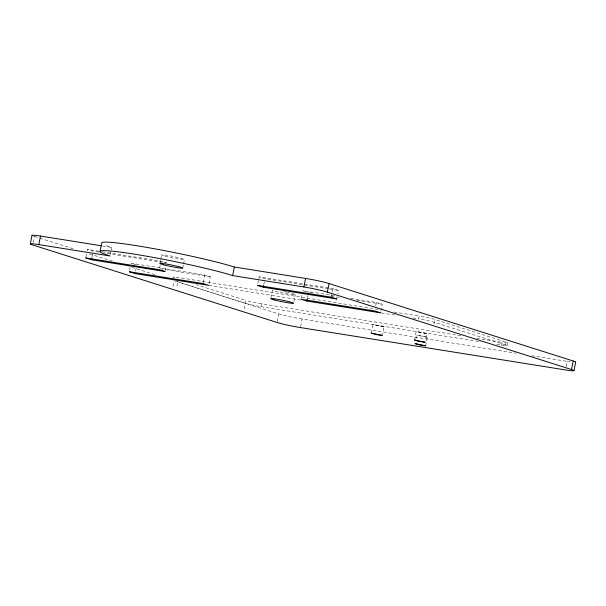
<?xml version="1.0" encoding="UTF-8"?>
<svg xmlns="http://www.w3.org/2000/svg" width="606" height="606" viewBox="0 0 606 606"><rect width="100%" height="100%" fill="white"/><g stroke="black" fill="none" stroke-linecap="round" stroke-linejoin="round"><path stroke-width="0.45" stroke-dasharray="3.03 2.27" d="M33.315 242.445L34.519 236.469A17.165 1.136 11.4 0 1 33.466 236.12M85.855 257.065L86.885 251.945M87.059 251.089L87.4 249.377L101.384 251.619M92.014 257.202L92.869 252.929M110.383 254.278L111.072 250.861M111.246 250.005L111.762 247.445L104.55 244.862M129.623 270.041L130.146 267.481M135.615 271.026L136.13 268.466M159.923 263.504L160.613 260.088M160.779 259.232L161.643 254.967M159.651 267.981L160.166 265.42M165.294 270.677L166.158 266.413M172.922 286.38L174.066 280.692M176.922 286.108L177.747 282.04M182.739 268.064L183.429 264.648M183.603 263.792L184.459 259.527M203.086 282.661L204.631 274.98L131.002 263.209L136.82 265.049M209.07 283.653L210.449 276.821L204.631 274.98M244.142 308.969L245.862 300.432L196.276 284.706M257.823 283.676L258.686 279.411M258.853 278.555L259.201 276.844L332.83 288.615L338.64 290.463L337.951 293.88M263.807 284.668L264.67 280.396M174.967 280.972L245.286 303.273A11.635 0.773 11.4 0 0 260.921 306.689L261.489 303.841L461.923 335.891M270.92 297.796L272.465 290.115A11.635 0.773 11.4 0 0 282.676 292.933A11.635 0.773 11.4 0 0 295.008 294.796A11.635 0.773 11.4 0 0 287.661 292.41M277.147 321.589L278.692 313.908L175.073 281.048M293.91 301.508L295.281 294.675M301.25 298.357L301.94 294.948M300.591 326.71L302.136 319.029L515.865 353.2M307.409 298.493L308.098 295.084M331.277 296.304L331.967 292.887M332.141 292.031L332.83 288.615M375.743 305.863L376.432 302.447L350.336 298.273M371.084 333.186L372.804 324.649L378.311 325.361L383.946 326.876L382.219 335.413M380.863 311.12L382.242 304.288L376.432 302.447M412.997 317.976L418.587 318.87L419.163 316.021A11.635 0.773 11.4 0 1 434.797 319.438L506.01 342.026L505.442 344.867A11.635 0.773 11.4 0 1 501.435 345.14L495.844 344.246M414.489 340.133L416.208 331.596L416.898 331.55L426.927 333.739L425.548 340.564M415.822 339.413L416.845 335.08L427.26 337.163L425.738 345.837M433.896 323.907L434.797 319.438M501.435 345.14L502.01 342.299A11.635 0.773 11.4 0 0 506.01 342.026M507.033 345.579L507.601 342.738M566.171 366.532L567.201 361.403A17.165 1.136 11.4 0 0 572.253 362.115M383.946 326.876L372.804 324.649M426.927 333.739L416.208 331.596M427.465 337.3L416.678 335.141M102.512 245.968L111.762 247.445M102.316 251.763L161.029 261.148L166.014 262.731M98.808 252.119L93.218 251.225L87.4 249.377M107.194 253.459L163.112 262.398M164.044 262.55L166.839 262.996M328.391 288.82L265.011 278.692L259.201 276.844M329.323 288.971L338.64 290.463M334.489 295.743L302.803 290.675L308.613 292.516M160.12 268.776L210.449 276.821M309.545 292.668L312.348 293.115M330.982 296.099L339.375 297.44M357.078 300.265L382.242 304.288M378.144 309.461L178.649 277.571A11.635 0.773 11.4 0 0 173.164 277.26M393.991 311.999L419.163 316.021M208.835 285.335L301.129 300.091M381.303 312.908L397.15 315.438M476.839 338.277L502.01 342.299M260.921 306.689L480.929 341.867M531.735 355.737L567.201 361.403M505.442 344.867L434.222 322.278A11.635 0.773 11.4 0 0 418.587 318.87M34.519 236.469L39.019 237.893M39.92 238.181L75.061 249.324M89.476 253.899L112.905 261.33M131.828 267.329L156.151 275.048M302.136 319.029A17.165 1.136 11.4 0 1 278.692 313.908M174.642 277.843A11.635 0.773 11.4 0 1 173.475 277.419M261.489 303.841A11.635 0.773 11.4 0 1 245.862 300.432M283.752 291.584A11.635 0.773 11.4 0 1 286.706 292.198M165.074 256.209A11.635 0.773 11.4 0 0 184.103 259.656A11.635 0.773 11.4 0 0 169.975 255.868A11.635 0.773 11.4 0 0 165.074 256.209"/><path stroke-width="0.91" d="M30.3 243.915L32.02 235.378M100.035 251.566L101.755 243.029A72.735 4.818 11.4 0 1 153.242 248.543A72.735 4.818 11.4 0 1 234.09 266.951L305.583 278.434A17.165 1.136 11.4 0 1 329.028 283.555L573.208 360.994L571.481 369.531A17.165 1.136 11.4 0 1 565.481 369.94L300.417 327.566A17.165 1.136 11.4 0 1 276.972 322.445L32.792 245.006A17.165 1.136 11.4 0 1 38.799 244.597L40.519 236.06L101.588 245.816M91.491 259.762L85.681 257.921L159.31 269.693L165.12 271.533L91.491 259.762L91.839 258.058M571.481 369.531L327.308 292.092A17.165 1.136 11.4 0 0 303.864 286.971L232.621 275.578L234.34 267.041M263.292 287.229L257.474 285.388L331.103 297.152L336.921 299L263.292 287.229L263.633 285.524M303.864 286.971L305.583 278.434M306.894 301.061L301.084 299.212L374.713 310.984L380.523 312.825L306.894 301.061L307.242 299.349M327.308 292.092L329.028 283.555M573.98 370.622L575.7 362.085M38.799 244.597L110.042 255.982L102.831 253.399A72.735 4.818 11.4 0 1 142.743 255.543A72.735 4.818 11.4 0 1 232.371 275.495L232.621 275.578M573.208 360.994A17.165 1.136 11.4 0 1 575.586 362.214M32.209 235.567A17.165 1.136 11.4 0 1 40.519 236.06M371.258 333.118L376.712 334.694L382.219 335.413L371.258 333.118M414.655 340.072L418.519 341.292L425.207 342.276L414.655 340.072M415.125 343.617L420.412 345.14L425.738 345.837L415.125 343.617M202.912 283.517L129.283 271.746L135.1 273.594L208.722 285.365L202.912 283.517M274.177 299.894A11.635 0.773 11.4 0 0 293.206 303.341A11.635 0.773 11.4 0 0 279.078 299.553A11.635 0.773 11.4 0 0 274.177 299.894M163.355 264.746A11.635 0.773 11.4 0 0 182.383 268.193A11.635 0.773 11.4 0 0 168.256 264.405A11.635 0.773 11.4 0 0 163.355 264.746"/></g></svg>
